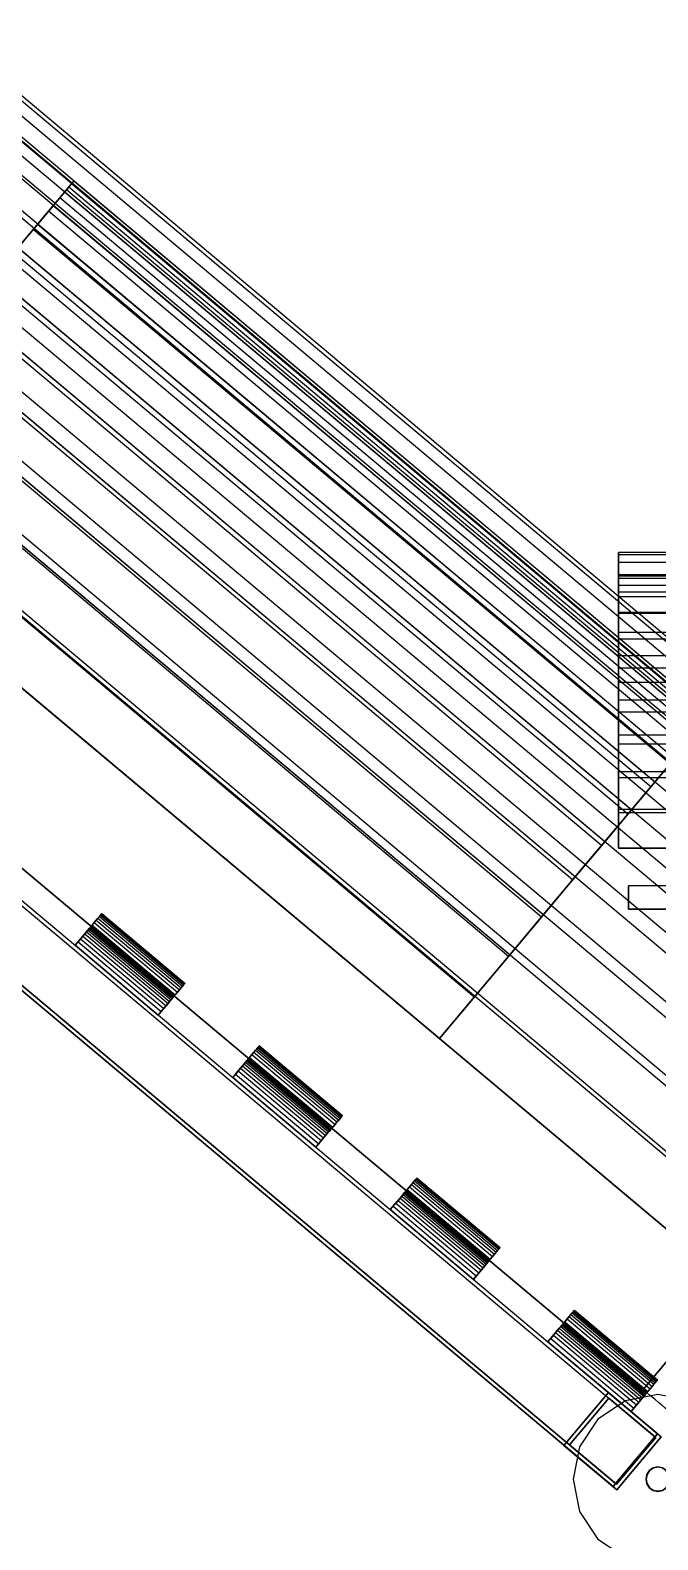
# Model space of a CAD drawing. Header units: millimetres. Extents: x -780 to 1354, y 6 to 1155.
# Drawn here: x -318 to 0, y 389 to 1155 of the extents above; entities that cross this region are included whole.
import ezdxf

# ---------------------------------------------------------------- set-up
doc = ezdxf.new("R2010")
doc.units = ezdxf.units.MM
for name, color, linetype in [('C1', 7, 'Continuous'), ('D20', 7, 'Continuous'), ('D23', 7, 'Continuous'), ('EH0', 7, 'Continuous'), ('H000', 7, 'Continuous'), ('H001', 7, 'Continuous'), ('H100', 7, 'Continuous'), ('H101', 7, 'Continuous'), ('R010', 7, 'Continuous'), ('R011', 7, 'Continuous'), ('R021', 7, 'Continuous'), ('R1004', 7, 'Continuous'), ('R1005', 7, 'Continuous'), ('R1006', 7, 'Continuous'), ('R1007', 7, 'Continuous'), ('R200', 7, 'Continuous')]:
    doc.layers.add(name, color=color, linetype=linetype)

msp = doc.modelspace()

# ---------------------------------------------------------------- linework, layer by layer
at = {"layer": 'C1'}
for points in [[(145.8, 718.21), (-367.45, 1148.88)], [(145.8, 718.21), (-367.45, 1148.88)], [(149.57, 722.71), (-363.68, 1153.38)], [(149.57, 722.71), (-363.68, 1153.38)], [(150.84, 724.22), (-362.41, 1154.89)], [(139.37, 710.56), (-373.87, 1141.23)], [(139.37, 710.56), (-373.87, 1141.23)], [(139.58, 710.81), (-373.67, 1141.47)], [(139.58, 710.81), (-373.67, 1141.47)], [(140.55, 711.96), (-372.7, 1142.63)], [(135.86, 706.38), (-377.39, 1137.04)], [(135.86, 706.38), (-377.39, 1137.04)], [(130.08, 699.48), (-383.17, 1130.15)], [(130.08, 699.48), (-383.17, 1130.15)], [(131.03, 700.61), (-382.22, 1131.28)], [(131.03, 700.61), (-382.22, 1131.28)], [(120.29, 687.81), (-392.96, 1118.48)], [(120.29, 687.81), (-392.96, 1118.48)], [(122.12, 690), (-391.13, 1120.67)], [(122.12, 690), (-391.13, 1120.67)], [(107.53, 672.61), (-405.72, 1103.28)], [(107.53, 672.61), (-405.72, 1103.28)], [(112.13, 678.08), (-401.12, 1108.75)], [(112.13, 678.08), (-401.12, 1108.75)], [(100.26, 663.95), (-412.99, 1094.61)], [(100.26, 663.95), (-412.99, 1094.61)], [(93, 655.29), (-420.25, 1085.95)], [(93, 655.29), (-420.25, 1085.95)], [(86.73, 647.82), (-426.52, 1078.49)], [(86.73, 647.82), (-426.52, 1078.49)], [(76.92, 636.12), (-436.33, 1066.79)], [(76.92, 636.12), (-436.33, 1066.79)], [(71.77, 629.99), (-441.48, 1060.66)], [(71.77, 629.99), (-441.48, 1060.66)], [(55.64, 610.76), (-457.61, 1041.43)], [(55.64, 610.76), (-457.61, 1041.43)], [(59.57, 615.45), (-453.68, 1046.12)], [(59.57, 615.45), (-453.68, 1046.12)], [(38.6, 590.46), (-474.65, 1021.12)], [(38.6, 590.46), (-474.65, 1021.12)], [(41.26, 593.63), (-471.99, 1024.3)], [(41.26, 593.63), (-471.99, 1024.3)], [(20.95, 569.43), (-492.3, 1000.09)], [(20.95, 569.43), (-492.3, 1000.09)], [(22.29, 571.02), (-490.96, 1001.69)], [(22.29, 571.02), (-490.96, 1001.69)], [(-510.25, 978.7), (3, 548.03)], [(3, 548.03), (-510.25, 978.7)], [(3, 548.03), (-510.25, 978.7)], [(3, 548.03), (-510.25, 978.7)]]:
    msp.add_lwpolyline(points, dxfattribs=at)
at = {"layer": 'D20'}
for points in [[(-15, 709), (-15, 721)], [(-15, 721), (-15, 721)], [(-15, 721), (-15, 709)], [(445, 721), (-15, 721)], [(445, 721), (-15, 721)], [(-15, 709), (-15, 709)], [(-15, 709), (445, 709)], [(445, 709), (-15, 709)]]:
    msp.add_lwpolyline(points, dxfattribs=at)
at = {"layer": 'D23'}
for points in [[(360, 890), (-20, 890)], [(-20, 890), (-20, 888.72)], [(-20, 888.72), (-20, 890)], [(360, 888.72), (-20, 888.72)], [(-20, 888.72), (-20, 884.89)], [(360, 888.72), (-20, 888.72)], [(-20, 884.89), (-20, 888.72)], [(360, 884.89), (-20, 884.89)], [(-20, 884.89), (-20, 878.58)], [(360, 884.89), (-20, 884.89)], [(-20, 878.58), (-20, 884.89)], [(360, 878.58), (-20, 878.58)], [(-20, 878.58), (-20, 869.9)], [(360, 878.58), (-20, 878.58)], [(-20, 869.9), (-20, 878.58)], [(360, 878), (-20, 878)], [(-20, 878), (-20, 876.82)], [(-20, 876.82), (-20, 878)], [(360, 876.82), (-20, 876.82)], [(-20, 876.82), (-20, 873.3)], [(360, 876.82), (-20, 876.82)], [(-20, 873.3), (-20, 876.82)], [(360, 873.3), (-20, 873.3)], [(-20, 873.3), (-20, 867.5)], [(360, 873.3), (-20, 873.3)], [(-20, 867.5), (-20, 873.3)], [(360, 869.9), (-20, 869.9)], [(-20, 869.9), (-20, 859)], [(360, 869.9), (-20, 869.9)], [(-20, 859), (-20, 869.9)], [(360, 867.5), (-20, 867.5)], [(-20, 867.5), (-20, 859.51)], [(360, 867.5), (-20, 867.5)], [(-20, 859.51), (-20, 867.5)], [(360, 859.51), (-20, 859.51)], [(-20, 859.51), (-20, 849.48)], [(360, 859.51), (-20, 859.51)], [(-20, 849.48), (-20, 859.51)], [(360, 859), (-20, 859)], [(-20, 859), (-20, 846.07)], [(360, 859), (-20, 859)], [(-20, 846.07), (-20, 859)], [(360, 849.48), (-20, 849.48)], [(-20, 849.48), (-20, 837.58)], [(360, 849.48), (-20, 849.48)], [(-20, 837.58), (-20, 849.48)], [(360, 846.07), (-20, 846.07)], [(-20, 846.07), (-20, 831.31)], [(360, 846.07), (-20, 846.07)], [(-20, 831.31), (-20, 846.07)], [(360, 837.58), (-20, 837.58)], [(-20, 837.58), (-20, 824.01)], [(360, 837.58), (-20, 837.58)], [(-20, 824.01), (-20, 837.58)], [(360, 831.31), (-20, 831.31)], [(-20, 831.31), (-20, 815)], [(360, 831.31), (-20, 831.31)], [(-20, 815), (-20, 831.31)], [(360, 824.01), (-20, 824.01)], [(-20, 824.01), (-20, 809)], [(360, 824.01), (-20, 824.01)], [(-20, 809), (-20, 824.01)], [(360, 815), (-20, 815)], [(-20, 815), (-20, 797.4)], [(360, 815), (-20, 815)], [(-20, 797.4), (-20, 815)], [(360, 809), (-20, 809)], [(-20, 809), (-20, 792.81)], [(360, 809), (-20, 809)], [(-20, 792.81), (-20, 809)], [(360, 797.4), (-20, 797.4)], [(-20, 797.4), (-20, 778.82)], [(360, 797.4), (-20, 797.4)], [(-20, 778.82), (-20, 797.4)], [(360, 792.81), (-20, 792.81)], [(-20, 792.81), (-20, 775.72)], [(360, 792.81), (-20, 792.81)], [(-20, 775.72), (-20, 792.81)], [(360, 778.82), (-20, 778.82)], [(-20, 778.82), (-20, 759.58)], [(360, 778.82), (-20, 778.82)], [(-20, 759.58), (-20, 778.82)], [(360, 775.72), (-20, 775.72)], [(-20, 775.72), (-20, 758.01)], [(360, 775.72), (-20, 775.72)], [(-20, 758.01), (-20, 775.72)], [(360, 759.58), (-20, 759.58)], [(-20, 759.58), (-20, 740)], [(360, 759.58), (-20, 759.58)], [(-20, 740), (-20, 759.58)], [(360, 758.01), (-20, 758.01)], [(-20, 758.01), (-20, 740)], [(360, 758.01), (-20, 758.01)], [(-20, 740), (-20, 758.01)], [(-20, 740), (360, 740)], [(360, 740), (-20, 740)], [(360, 740), (-20, 740)], [(-20, 740), (-20, 740)], [(360, 740), (-20, 740)], [(-20, 740), (-20, 740)]]:
    msp.add_lwpolyline(points, dxfattribs=at)
at = {"layer": 'EH0'}
for points in [[(-300.78, 1072.76), (-306.56, 1065.87)], [(-306.56, 1065.87), (-300.78, 1072.76)], [(-299.82, 1073.91), (-303.26, 1069.8)], [(-303.26, 1069.8), (-299.82, 1073.91)], [(-297.27, 1076.95), (-300.78, 1072.76)], [(-300.78, 1072.76), (-297.27, 1076.95)], [(22.13, 801.81), (-300.78, 1072.76)], [(22.13, 801.81), (-300.78, 1072.76)], [(-298.66, 1075.29), (-299.82, 1073.91)], [(-299.82, 1073.91), (-298.66, 1075.29)], [(23.09, 802.95), (-299.82, 1073.91)], [(23.09, 802.95), (-299.82, 1073.91)], [(24.25, 804.33), (-298.66, 1075.29)], [(-296.09, 1078.35), (-297.27, 1076.95)], [(-297.27, 1076.95), (-296.09, 1078.35)], [(25.64, 805.99), (-297.27, 1076.95)], [(25.64, 805.99), (-297.27, 1076.95)], [(26.82, 807.4), (-296.09, 1078.35)], [(-306.56, 1065.87), (-314.52, 1056.39)], [(-314.52, 1056.39), (-306.56, 1065.87)], [(-303.26, 1069.8), (-308.94, 1063.04)], [(-308.94, 1063.04), (-303.26, 1069.8)], [(16.35, 794.92), (-306.56, 1065.87)], [(16.35, 794.92), (-306.56, 1065.87)], [(19.65, 798.85), (-303.26, 1069.8)], [(19.65, 798.85), (-303.26, 1069.8)], [(-308.94, 1063.04), (-316.75, 1053.73)], [(-316.75, 1053.73), (-308.94, 1063.04)], [(13.97, 792.09), (-308.94, 1063.04)], [(13.97, 792.09), (-308.94, 1063.04)], [(-316.75, 1053.73), (-326.56, 1042.04)], [(-326.56, 1042.04), (-316.75, 1053.73)], [(-314.52, 1056.39), (-324.52, 1044.47)], [(-324.52, 1044.47), (-314.52, 1056.39)], [(6.16, 782.78), (-316.75, 1053.73)], [(6.16, 782.78), (-316.75, 1053.73)], [(8.39, 785.43), (-314.52, 1056.39)], [(8.39, 785.43), (-314.52, 1056.39)], [(-3.65, 771.09), (-326.56, 1042.04)], [(-3.65, 771.09), (-326.56, 1042.04)], [(-1.61, 773.52), (-324.52, 1044.47)], [(-1.61, 773.52), (-324.52, 1044.47)], [(-15.29, 757.21), (-338.2, 1028.17)], [(-15.29, 757.21), (-338.2, 1028.17)], [(-13.47, 759.38), (-336.38, 1030.33)], [(-13.47, 759.38), (-336.38, 1030.33)], [(-28.56, 741.39), (-351.48, 1012.35)], [(-28.56, 741.39), (-351.48, 1012.35)], [(-27, 743.26), (-349.91, 1014.21)], [(-27, 743.26), (-349.91, 1014.21)], [(-41.96, 725.43), (-364.87, 996.38)], [(-41.96, 725.43), (-364.87, 996.38)], [(-43.25, 723.9), (-366.16, 994.85)], [(-43.25, 723.9), (-366.16, 994.85)], [(-59.08, 705.02), (-381.99, 975.98)], [(-59.08, 705.02), (-381.99, 975.98)], [(-58.1, 706.2), (-381.01, 977.15)], [(-58.1, 706.2), (-381.01, 977.15)], [(-75.8, 685.1), (-398.71, 956.05)], [(-75.8, 685.1), (-398.71, 956.05)], [(-75.14, 685.89), (-398.05, 956.85)], [(-75.14, 685.89), (-398.05, 956.85)], [(-93.12, 664.46), (-416.03, 935.41)], [(-93.12, 664.46), (-416.03, 935.41)], [(-92.78, 664.86), (-415.7, 935.81)], [(-92.78, 664.86), (-415.7, 935.81)], [(-433.65, 914.42), (-110.74, 643.46)], [(-110.74, 643.46), (-433.65, 914.42)], [(-110.74, 643.46), (-433.65, 914.42)], [(-110.74, 643.46), (-433.65, 914.42)], [(-3.65, 771.09), (6.16, 782.78)], [(6.16, 782.78), (-3.65, 771.09)], [(-1.61, 773.52), (8.39, 785.43)], [(8.39, 785.43), (-1.61, 773.52)], [(-13.47, 759.38), (-1.61, 773.52)], [(-1.61, 773.52), (-13.47, 759.38)], [(-15.29, 757.21), (-3.65, 771.09)], [(-3.65, 771.09), (-15.29, 757.21)], [(-27, 743.26), (-13.47, 759.38)], [(-13.47, 759.38), (-27, 743.26)], [(-28.56, 741.39), (-15.29, 757.21)], [(-15.29, 757.21), (-28.56, 741.39)], [(-41.96, 725.43), (-27, 743.26)], [(-27, 743.26), (-41.96, 725.43)], [(-43.25, 723.9), (-28.56, 741.39)], [(-28.56, 741.39), (-43.25, 723.9)], [(-59.08, 705.02), (-43.25, 723.9)], [(-43.25, 723.9), (-59.08, 705.02)], [(-58.1, 706.2), (-41.96, 725.43)], [(-41.96, 725.43), (-58.1, 706.2)], [(-75.8, 685.1), (-59.08, 705.02)], [(-59.08, 705.02), (-75.8, 685.1)], [(-75.14, 685.89), (-58.1, 706.2)], [(-58.1, 706.2), (-75.14, 685.89)], [(-93.12, 664.46), (-75.8, 685.1)], [(-75.8, 685.1), (-93.12, 664.46)], [(-92.78, 664.86), (-75.14, 685.89)], [(-75.14, 685.89), (-92.78, 664.86)], [(-110.74, 643.46), (-92.78, 664.86)], [(-92.78, 664.86), (-110.74, 643.46)], [(-110.74, 643.46), (-93.12, 664.46)], [(-93.12, 664.46), (-110.74, 643.46)], [(-110.74, 643.46), (-110.74, 643.46)], [(-110.74, 643.46), (-110.74, 643.46)]]:
    msp.add_lwpolyline(points, dxfattribs=at)
at = {"layer": 'H000'}
for points in [[(43, 420), (39.73, 436.46), (30.41, 450.41), (16.46, 459.73), (0, 463), (-16.46, 459.73), (-30.41, 450.41), (-39.73, 436.46), (-43, 420), (-39.73, 403.54), (-30.41, 389.59), (-16.46, 380.27), (0, 377), (16.46, 380.27), (30.41, 389.59), (39.73, 403.54)], [(43, 420), (39.73, 436.46), (30.41, 450.41), (16.46, 459.73), (0, 463), (-16.46, 459.73), (-30.41, 450.41), (-39.73, 436.46), (-43, 420), (-39.73, 403.54), (-30.41, 389.59), (-16.46, 380.27), (0, 377), (16.46, 380.27), (30.41, 389.59), (39.73, 403.54)], [(6.2, 420), (5.73, 422.37), (4.38, 424.38), (2.37, 425.73), (0, 426.2), (-2.37, 425.73), (-4.38, 424.38), (-5.73, 422.37), (-6.2, 420), (-5.73, 417.63), (-4.38, 415.62), (-2.37, 414.27), (0, 413.8), (2.37, 414.27), (4.38, 415.62), (5.73, 417.63)], [(6.2, 420), (5.73, 422.37), (4.38, 424.38), (2.37, 425.73), (0, 426.2), (-2.37, 425.73), (-4.38, 424.38), (-5.73, 422.37), (-6.2, 420), (-5.73, 417.63), (-4.38, 415.62), (-2.37, 414.27), (0, 413.8), (2.37, 414.27), (4.38, 415.62), (5.73, 417.63)]]:
    msp.add_lwpolyline(points, dxfattribs=at)
at = {"layer": 'H001'}
for points in [[(43, 420), (39.73, 436.46), (30.41, 450.41), (16.46, 459.73), (0, 463), (-16.46, 459.73), (-30.41, 450.41), (-39.73, 436.46), (-43, 420), (-39.73, 403.54), (-30.41, 389.59), (-16.46, 380.27), (0, 377), (16.46, 380.27), (30.41, 389.59), (39.73, 403.54)], [(43, 420), (39.73, 436.46), (30.41, 450.41), (16.46, 459.73), (0, 463), (-16.46, 459.73), (-30.41, 450.41), (-39.73, 436.46), (-43, 420), (-39.73, 403.54), (-30.41, 389.59), (-16.46, 380.27), (0, 377), (16.46, 380.27), (30.41, 389.59), (39.73, 403.54)], [(6.2, 420), (5.73, 422.37), (4.38, 424.38), (2.37, 425.73), (0, 426.2), (-2.37, 425.73), (-4.38, 424.38), (-5.73, 422.37), (-6.2, 420), (-5.73, 417.63), (-4.38, 415.62), (-2.37, 414.27), (0, 413.8), (2.37, 414.27), (4.38, 415.62), (5.73, 417.63)], [(6.2, 420), (5.73, 422.37), (4.38, 424.38), (2.37, 425.73), (0, 426.2), (-2.37, 425.73), (-4.38, 424.38), (-5.73, 422.37), (-6.2, 420), (-5.73, 417.63), (-4.38, 415.62), (-2.37, 414.27), (0, 413.8), (2.37, 414.27), (4.38, 415.62), (5.73, 417.63)]]:
    msp.add_lwpolyline(points, dxfattribs=at)
at = {"layer": 'H100'}
msp.add_lwpolyline([(6, 420), (5.54, 422.3), (4.24, 424.24), (2.3, 425.54), (0, 426), (-2.3, 425.54), (-4.24, 424.24), (-5.54, 422.3), (-6, 420), (-5.54, 417.7), (-4.24, 415.76), (-2.3, 414.46), (0, 414), (2.3, 414.46), (4.24, 415.76), (5.54, 417.7)], dxfattribs=at)
msp.add_lwpolyline([(6, 420), (5.54, 422.3), (4.24, 424.24), (2.3, 425.54), (0, 426), (-2.3, 425.54), (-4.24, 424.24), (-5.54, 422.3), (-6, 420), (-5.54, 417.7), (-4.24, 415.76), (-2.3, 414.46), (0, 414), (2.3, 414.46), (4.24, 415.76), (5.54, 417.7)], dxfattribs=at)
at = {"layer": 'H101'}
msp.add_lwpolyline([(6, 420), (5.54, 422.3), (4.24, 424.24), (2.3, 425.54), (0, 426), (-2.3, 425.54), (-4.24, 424.24), (-5.54, 422.3), (-6, 420), (-5.54, 417.7), (-4.24, 415.76), (-2.3, 414.46), (0, 414), (2.3, 414.46), (4.24, 415.76), (5.54, 417.7)], dxfattribs=at)
msp.add_lwpolyline([(6, 420), (5.54, 422.3), (4.24, 424.24), (2.3, 425.54), (0, 426), (-2.3, 425.54), (-4.24, 424.24), (-5.54, 422.3), (-6, 420), (-5.54, 417.7), (-4.24, 415.76), (-2.3, 414.46), (0, 414), (2.3, 414.46), (4.24, 415.76), (5.54, 417.7)], dxfattribs=at)
at = {"layer": 'R010'}
for points in [[(-629.68, 968.6), (-1.53, 441.52)], [(-629.68, 968.6), (-1.53, 441.52)], [(-628.4, 970.13), (-0.24, 443.05)], [(-628.4, 970.13), (-0.24, 443.05)], [(-22.74, 416.24), (-650.9, 943.32)], [(-650.9, 943.32), (-22.74, 416.24)], [(-649.61, 944.85), (-21.45, 417.77)], [(-21.45, 417.77), (-649.61, 944.85)], [(-0.24, 443.05), (-22.74, 416.24)], [(-22.74, 416.24), (-0.24, 443.05)], [(-1.53, 441.52), (-21.45, 417.77)], [(-21.45, 417.77), (-1.53, 441.52)], [(-1.53, 441.52), (-1.53, 441.52)], [(-0.24, 443.05), (-0.24, 443.05)], [(-22.74, 416.24), (-22.74, 416.24)], [(-21.45, 417.77), (-21.45, 417.77)]]:
    msp.add_lwpolyline(points, dxfattribs=at)
at = {"layer": 'R011'}
for points in [[(-629.68, 968.6), (-1.53, 441.52)], [(-629.68, 968.6), (-1.53, 441.52)], [(-628.4, 970.13), (-0.24, 443.05)], [(-628.4, 970.13), (-0.24, 443.05)], [(-22.74, 416.24), (-650.9, 943.32)], [(-650.9, 943.32), (-22.74, 416.24)], [(-649.61, 944.85), (-21.45, 417.77)], [(-21.45, 417.77), (-649.61, 944.85)], [(-0.24, 443.05), (-22.74, 416.24)], [(-22.74, 416.24), (-0.24, 443.05)], [(-1.53, 441.52), (-21.45, 417.77)], [(-21.45, 417.77), (-1.53, 441.52)], [(-1.53, 441.52), (-1.53, 441.52)], [(-0.24, 443.05), (-0.24, 443.05)], [(-22.74, 416.24), (-22.74, 416.24)], [(-21.45, 417.77), (-21.45, 417.77)]]:
    msp.add_lwpolyline(points, dxfattribs=at)
at = {"layer": 'R021'}
for points in [[(-47.64, 437.13), (-25.14, 463.94)], [(-25.14, 463.94), (-47.64, 437.13)], [(-24.89, 461.12), (-44.82, 437.37)], [(-44.82, 437.37), (-24.89, 461.12)], [(-25.14, 463.94), (-25.14, 463.94)], [(-25.14, 463.94), (1.67, 441.44)], [(1.67, 441.44), (-25.14, 463.94)], [(-24.89, 461.12), (-24.89, 461.12)], [(-1.14, 441.19), (-24.89, 461.12)], [(-24.89, 461.12), (-1.14, 441.19)], [(-47.64, 437.13), (-47.64, 437.13)], [(-20.82, 414.63), (-47.64, 437.13)], [(-47.64, 437.13), (-20.82, 414.63)], [(-44.82, 437.37), (-44.82, 437.37)], [(-44.82, 437.37), (-21.07, 417.45)], [(-21.07, 417.45), (-44.82, 437.37)], [(-21.07, 417.45), (-1.14, 441.19)], [(-1.14, 441.19), (-21.07, 417.45)], [(1.67, 441.44), (-20.82, 414.63)], [(-20.82, 414.63), (1.67, 441.44)], [(-1.14, 441.19), (-1.14, 441.19)], [(-21.07, 417.45), (-21.07, 417.45)], [(-20.82, 414.63), (-20.82, 414.63)]]:
    msp.add_lwpolyline(points, dxfattribs=at)
at = {"layer": 'R1004'}
for points in [[(-284.72, 703.53), (-283.87, 704.54)], [(-283.87, 704.54), (-284.72, 703.53)], [(-283.87, 704.54), (-283.18, 705.37)], [(-283.18, 705.37), (-283.87, 704.54)], [(-283.87, 704.54), (-241.74, 669.19)], [(-283.87, 704.54), (-241.74, 669.19)], [(-283.18, 705.37), (-282.64, 706.01)], [(-282.64, 706.01), (-283.18, 705.37)], [(-283.18, 705.37), (-241.05, 670.01)], [(-283.18, 705.37), (-241.05, 670.01)], [(-282.64, 706.01), (-282.25, 706.47)], [(-282.25, 706.47), (-282.64, 706.01)], [(-282.64, 706.01), (-240.51, 670.66)], [(-282.64, 706.01), (-240.51, 670.66)], [(-282.25, 706.47), (-282.02, 706.75)], [(-282.02, 706.75), (-282.25, 706.47)], [(-282.25, 706.47), (-240.12, 671.12)], [(-282.25, 706.47), (-240.12, 671.12)], [(-282.02, 706.75), (-281.94, 706.84)], [(-281.94, 706.84), (-282.02, 706.75)], [(-282.02, 706.75), (-239.89, 671.39)], [(-282.02, 706.75), (-239.89, 671.39)], [(-281.94, 706.84), (-239.81, 671.48)], [(-295.44, 690.75), (-289.66, 697.64)], [(-289.66, 697.64), (-295.44, 690.75)], [(-290.51, 696.63), (-289.66, 697.64)], [(-289.66, 697.64), (-290.51, 696.63)], [(-289.66, 697.64), (-288.19, 699.39)], [(-288.19, 699.39), (-289.66, 697.64)], [(-289.66, 697.64), (-288.96, 698.47)], [(-288.96, 698.47), (-289.66, 697.64)], [(-289.66, 697.64), (-247.53, 662.29)], [(-289.66, 697.64), (-247.53, 662.29)], [(-289.66, 697.64), (-247.53, 662.29)], [(-289.66, 697.64), (-247.53, 662.29)], [(-288.96, 698.47), (-288.42, 699.12)], [(-288.42, 699.12), (-288.96, 698.47)], [(-288.96, 698.47), (-246.83, 663.12)], [(-288.96, 698.47), (-246.83, 663.12)], [(-288.42, 699.12), (-288.04, 699.58)], [(-288.04, 699.58), (-288.42, 699.12)], [(-288.42, 699.12), (-246.29, 663.76)], [(-288.42, 699.12), (-246.29, 663.76)], [(-288.19, 699.39), (-286.88, 700.95)], [(-286.88, 700.95), (-288.19, 699.39)], [(-288.19, 699.39), (-246.06, 664.04)], [(-288.19, 699.39), (-246.06, 664.04)], [(-288.04, 699.58), (-287.81, 699.85)], [(-287.81, 699.85), (-288.04, 699.58)], [(-288.04, 699.58), (-245.91, 664.22)], [(-288.04, 699.58), (-245.91, 664.22)], [(-287.81, 699.85), (-287.73, 699.94)], [(-287.73, 699.94), (-287.81, 699.85)], [(-287.81, 699.85), (-245.67, 664.5)], [(-287.81, 699.85), (-245.67, 664.5)], [(-287.73, 699.94), (-245.6, 664.59)], [(-286.88, 700.95), (-285.72, 702.33)], [(-285.72, 702.33), (-286.88, 700.95)], [(-286.88, 700.95), (-244.75, 665.6)], [(-286.88, 700.95), (-244.75, 665.6)], [(-285.72, 702.33), (-284.72, 703.53)], [(-284.72, 703.53), (-285.72, 702.33)], [(-285.72, 702.33), (-243.59, 666.98)], [(-285.72, 702.33), (-243.59, 666.98)], [(-284.72, 703.53), (-242.59, 668.17)], [(-284.72, 703.53), (-242.59, 668.17)], [(-295.44, 690.75), (-293.98, 692.5)], [(-293.98, 692.5), (-295.44, 690.75)], [(-253.31, 655.4), (-295.44, 690.75)], [(-295.44, 690.75), (-253.31, 655.4)], [(-293.98, 692.5), (-292.67, 694.06)], [(-292.67, 694.06), (-293.98, 692.5)], [(-293.98, 692.5), (-251.84, 657.14)], [(-293.98, 692.5), (-251.84, 657.14)], [(-292.67, 694.06), (-291.51, 695.44)], [(-291.51, 695.44), (-292.67, 694.06)], [(-292.67, 694.06), (-250.53, 658.71)], [(-292.67, 694.06), (-250.53, 658.71)], [(-291.51, 695.44), (-290.51, 696.63)], [(-290.51, 696.63), (-291.51, 695.44)], [(-291.51, 695.44), (-249.38, 660.09)], [(-291.51, 695.44), (-249.38, 660.09)], [(-290.51, 696.63), (-248.37, 661.28)], [(-290.51, 696.63), (-248.37, 661.28)], [(-243.59, 666.98), (-244.75, 665.6)], [(-244.75, 665.6), (-243.59, 666.98)], [(-242.59, 668.17), (-243.59, 666.98)], [(-243.59, 666.98), (-242.59, 668.17)], [(-241.74, 669.19), (-242.59, 668.17)], [(-242.59, 668.17), (-241.74, 669.19)], [(-241.05, 670.01), (-241.74, 669.19)], [(-241.74, 669.19), (-241.05, 670.01)], [(-240.51, 670.66), (-241.05, 670.01)], [(-241.05, 670.01), (-240.51, 670.66)], [(-240.12, 671.12), (-240.51, 670.66)], [(-240.51, 670.66), (-240.12, 671.12)], [(-239.89, 671.39), (-240.12, 671.12)], [(-240.12, 671.12), (-239.89, 671.39)], [(-239.81, 671.48), (-239.89, 671.39)], [(-239.89, 671.39), (-239.81, 671.48)], [(-247.53, 662.29), (-253.31, 655.4)], [(-253.31, 655.4), (-247.53, 662.29)], [(-250.53, 658.71), (-251.84, 657.14)], [(-251.84, 657.14), (-250.53, 658.71)], [(-249.38, 660.09), (-250.53, 658.71)], [(-250.53, 658.71), (-249.38, 660.09)], [(-248.37, 661.28), (-249.38, 660.09)], [(-249.38, 660.09), (-248.37, 661.28)], [(-247.53, 662.29), (-248.37, 661.28)], [(-248.37, 661.28), (-247.53, 662.29)], [(-246.06, 664.04), (-247.53, 662.29)], [(-247.53, 662.29), (-246.06, 664.04)], [(-246.83, 663.12), (-247.53, 662.29)], [(-247.53, 662.29), (-246.83, 663.12)], [(-246.29, 663.76), (-246.83, 663.12)], [(-246.83, 663.12), (-246.29, 663.76)], [(-245.91, 664.22), (-246.29, 663.76)], [(-246.29, 663.76), (-245.91, 664.22)], [(-244.75, 665.6), (-246.06, 664.04)], [(-246.06, 664.04), (-244.75, 665.6)], [(-245.67, 664.5), (-245.91, 664.22)], [(-245.91, 664.22), (-245.67, 664.5)], [(-245.6, 664.59), (-245.67, 664.5)], [(-245.67, 664.5), (-245.6, 664.59)], [(-251.84, 657.14), (-253.31, 655.4)], [(-253.31, 655.4), (-251.84, 657.14)]]:
    msp.add_lwpolyline(points, dxfattribs=at)
at = {"layer": 'R1005'}
for points in [[(-205.84, 635.3), (-204.83, 636.49)], [(-204.83, 636.49), (-205.84, 635.3)], [(-204.83, 636.49), (-203.98, 637.51)], [(-203.98, 637.51), (-204.83, 636.49)], [(-204.83, 636.49), (-162.7, 601.14)], [(-204.83, 636.49), (-162.7, 601.14)], [(-203.98, 637.51), (-203.29, 638.33)], [(-203.29, 638.33), (-203.98, 637.51)], [(-203.98, 637.51), (-161.85, 602.15)], [(-203.98, 637.51), (-161.85, 602.15)], [(-203.29, 638.33), (-202.75, 638.98)], [(-202.75, 638.98), (-203.29, 638.33)], [(-203.29, 638.33), (-161.16, 602.98)], [(-203.29, 638.33), (-161.16, 602.98)], [(-202.75, 638.98), (-202.37, 639.44)], [(-202.37, 639.44), (-202.75, 638.98)], [(-202.75, 638.98), (-160.62, 603.62)], [(-202.75, 638.98), (-160.62, 603.62)], [(-202.37, 639.44), (-202.13, 639.71)], [(-202.13, 639.71), (-202.37, 639.44)], [(-202.37, 639.44), (-160.23, 604.08)], [(-202.37, 639.44), (-160.23, 604.08)], [(-202.13, 639.71), (-202.06, 639.8)], [(-202.06, 639.8), (-202.13, 639.71)], [(-202.13, 639.71), (-160, 604.36)], [(-202.13, 639.71), (-160, 604.36)], [(-202.06, 639.8), (-159.92, 604.45)], [(-215.56, 623.72), (-209.77, 630.61)], [(-209.77, 630.61), (-215.56, 623.72)], [(-212.78, 627.03), (-211.62, 628.41)], [(-211.62, 628.41), (-212.78, 627.03)], [(-211.62, 628.41), (-210.62, 629.6)], [(-210.62, 629.6), (-211.62, 628.41)], [(-211.62, 628.41), (-169.49, 593.05)], [(-211.62, 628.41), (-169.49, 593.05)], [(-210.62, 629.6), (-209.77, 630.61)], [(-209.77, 630.61), (-210.62, 629.6)], [(-210.62, 629.6), (-168.49, 594.25)], [(-210.62, 629.6), (-168.49, 594.25)], [(-209.77, 630.61), (-208.3, 632.36)], [(-208.3, 632.36), (-209.77, 630.61)], [(-209.77, 630.61), (-209.08, 631.44)], [(-209.08, 631.44), (-209.77, 630.61)], [(-209.77, 630.61), (-167.64, 595.26)], [(-209.77, 630.61), (-167.64, 595.26)], [(-209.77, 630.61), (-167.64, 595.26)], [(-209.77, 630.61), (-167.64, 595.26)], [(-209.08, 631.44), (-208.54, 632.08)], [(-208.54, 632.08), (-209.08, 631.44)], [(-209.08, 631.44), (-166.94, 596.09)], [(-209.08, 631.44), (-166.94, 596.09)], [(-208.54, 632.08), (-208.15, 632.54)], [(-208.15, 632.54), (-208.54, 632.08)], [(-208.54, 632.08), (-166.4, 596.73)], [(-208.54, 632.08), (-166.4, 596.73)], [(-208.3, 632.36), (-206.99, 633.92)], [(-206.99, 633.92), (-208.3, 632.36)], [(-208.3, 632.36), (-166.17, 597)], [(-208.3, 632.36), (-166.17, 597)], [(-208.15, 632.54), (-207.92, 632.82)], [(-207.92, 632.82), (-208.15, 632.54)], [(-208.15, 632.54), (-166.02, 597.19)], [(-208.15, 632.54), (-166.02, 597.19)], [(-207.92, 632.82), (-207.84, 632.91)], [(-207.84, 632.91), (-207.92, 632.82)], [(-207.92, 632.82), (-165.79, 597.46)], [(-207.92, 632.82), (-165.79, 597.46)], [(-207.84, 632.91), (-165.71, 597.56)], [(-206.99, 633.92), (-205.84, 635.3)], [(-205.84, 635.3), (-206.99, 633.92)], [(-206.99, 633.92), (-164.86, 598.57)], [(-206.99, 633.92), (-164.86, 598.57)], [(-205.84, 635.3), (-163.7, 599.95)], [(-205.84, 635.3), (-163.7, 599.95)], [(-215.56, 623.72), (-214.09, 625.46)], [(-214.09, 625.46), (-215.56, 623.72)], [(-173.42, 588.36), (-215.56, 623.72)], [(-215.56, 623.72), (-173.42, 588.36)], [(-214.09, 625.46), (-212.78, 627.03)], [(-212.78, 627.03), (-214.09, 625.46)], [(-214.09, 625.46), (-171.96, 590.11)], [(-214.09, 625.46), (-171.96, 590.11)], [(-212.78, 627.03), (-170.65, 591.67)], [(-212.78, 627.03), (-170.65, 591.67)], [(-164.86, 598.57), (-166.17, 597)], [(-166.17, 597), (-164.86, 598.57)], [(-165.79, 597.46), (-166.02, 597.19)], [(-166.02, 597.19), (-165.79, 597.46)], [(-165.71, 597.56), (-165.79, 597.46)], [(-165.79, 597.46), (-165.71, 597.56)], [(-163.7, 599.95), (-164.86, 598.57)], [(-164.86, 598.57), (-163.7, 599.95)], [(-162.7, 601.14), (-163.7, 599.95)], [(-163.7, 599.95), (-162.7, 601.14)], [(-161.85, 602.15), (-162.7, 601.14)], [(-162.7, 601.14), (-161.85, 602.15)], [(-161.16, 602.98), (-161.85, 602.15)], [(-161.85, 602.15), (-161.16, 602.98)], [(-160.62, 603.62), (-161.16, 602.98)], [(-161.16, 602.98), (-160.62, 603.62)], [(-160.23, 604.08), (-160.62, 603.62)], [(-160.62, 603.62), (-160.23, 604.08)], [(-160, 604.36), (-160.23, 604.08)], [(-160.23, 604.08), (-160, 604.36)], [(-159.92, 604.45), (-160, 604.36)], [(-160, 604.36), (-159.92, 604.45)], [(-167.64, 595.26), (-173.42, 588.36)], [(-173.42, 588.36), (-167.64, 595.26)], [(-171.96, 590.11), (-173.42, 588.36)], [(-173.42, 588.36), (-171.96, 590.11)], [(-170.65, 591.67), (-171.96, 590.11)], [(-171.96, 590.11), (-170.65, 591.67)], [(-169.49, 593.05), (-170.65, 591.67)], [(-170.65, 591.67), (-169.49, 593.05)], [(-168.49, 594.25), (-169.49, 593.05)], [(-169.49, 593.05), (-168.49, 594.25)], [(-167.64, 595.26), (-168.49, 594.25)], [(-168.49, 594.25), (-167.64, 595.26)], [(-166.17, 597), (-167.64, 595.26)], [(-167.64, 595.26), (-166.17, 597)], [(-166.94, 596.09), (-167.64, 595.26)], [(-167.64, 595.26), (-166.94, 596.09)], [(-166.4, 596.73), (-166.94, 596.09)], [(-166.94, 596.09), (-166.4, 596.73)], [(-166.02, 597.19), (-166.4, 596.73)], [(-166.4, 596.73), (-166.02, 597.19)]]:
    msp.add_lwpolyline(points, dxfattribs=at)
at = {"layer": 'R1006'}
for points in [[(-128.42, 565.32), (-127.11, 566.89)], [(-127.11, 566.89), (-128.42, 565.32)], [(-127.11, 566.89), (-125.95, 568.27)], [(-125.95, 568.27), (-127.11, 566.89)], [(-127.11, 566.89), (-84.97, 531.53)], [(-127.11, 566.89), (-84.97, 531.53)], [(-125.95, 568.27), (-124.95, 569.46)], [(-124.95, 569.46), (-125.95, 568.27)], [(-125.95, 568.27), (-83.82, 532.91)], [(-125.95, 568.27), (-83.82, 532.91)], [(-124.95, 569.46), (-124.1, 570.47)], [(-124.1, 570.47), (-124.95, 569.46)], [(-124.95, 569.46), (-82.81, 534.11)], [(-124.95, 569.46), (-82.81, 534.11)], [(-124.1, 570.47), (-123.4, 571.3)], [(-123.4, 571.3), (-124.1, 570.47)], [(-124.1, 570.47), (-81.96, 535.12)], [(-124.1, 570.47), (-81.96, 535.12)], [(-123.4, 571.3), (-122.86, 571.94)], [(-122.86, 571.94), (-123.4, 571.3)], [(-123.4, 571.3), (-81.27, 535.95)], [(-123.4, 571.3), (-81.27, 535.95)], [(-122.86, 571.94), (-122.48, 572.4)], [(-122.48, 572.4), (-122.86, 571.94)], [(-122.86, 571.94), (-80.73, 536.59)], [(-122.86, 571.94), (-80.73, 536.59)], [(-122.48, 572.4), (-122.25, 572.68)], [(-122.25, 572.68), (-122.48, 572.4)], [(-122.48, 572.4), (-80.35, 537.05)], [(-122.48, 572.4), (-80.35, 537.05)], [(-122.25, 572.68), (-122.17, 572.77)], [(-122.17, 572.77), (-122.25, 572.68)], [(-122.25, 572.68), (-80.11, 537.32)], [(-122.25, 572.68), (-80.11, 537.32)], [(-122.17, 572.77), (-80.04, 537.42)], [(-135.67, 556.68), (-129.88, 563.58)], [(-129.88, 563.58), (-135.67, 556.68)], [(-134.2, 558.43), (-132.89, 559.99)], [(-132.89, 559.99), (-134.2, 558.43)], [(-132.89, 559.99), (-131.73, 561.37)], [(-131.73, 561.37), (-132.89, 559.99)], [(-132.89, 559.99), (-90.76, 524.64)], [(-132.89, 559.99), (-90.76, 524.64)], [(-131.73, 561.37), (-130.73, 562.57)], [(-130.73, 562.57), (-131.73, 561.37)], [(-131.73, 561.37), (-89.6, 526.02)], [(-131.73, 561.37), (-89.6, 526.02)], [(-130.73, 562.57), (-129.88, 563.58)], [(-129.88, 563.58), (-130.73, 562.57)], [(-130.73, 562.57), (-88.6, 527.21)], [(-130.73, 562.57), (-88.6, 527.21)], [(-129.88, 563.58), (-128.42, 565.32)], [(-128.42, 565.32), (-129.88, 563.58)], [(-129.88, 563.58), (-129.19, 564.4)], [(-129.19, 564.4), (-129.88, 563.58)], [(-129.88, 563.58), (-87.75, 528.22)], [(-129.88, 563.58), (-87.75, 528.22)], [(-129.88, 563.58), (-87.75, 528.22)], [(-129.88, 563.58), (-87.75, 528.22)], [(-129.19, 564.4), (-128.65, 565.05)], [(-128.65, 565.05), (-129.19, 564.4)], [(-129.19, 564.4), (-87.06, 529.05)], [(-129.19, 564.4), (-87.06, 529.05)], [(-128.65, 565.05), (-128.26, 565.51)], [(-128.26, 565.51), (-128.65, 565.05)], [(-128.65, 565.05), (-86.52, 529.7)], [(-128.65, 565.05), (-86.52, 529.7)], [(-128.42, 565.32), (-86.28, 529.97)], [(-128.42, 565.32), (-86.28, 529.97)], [(-128.26, 565.51), (-128.03, 565.78)], [(-128.03, 565.78), (-128.26, 565.51)], [(-128.26, 565.51), (-86.13, 530.15)], [(-128.26, 565.51), (-86.13, 530.15)], [(-128.03, 565.78), (-127.95, 565.88)], [(-127.95, 565.88), (-128.03, 565.78)], [(-128.03, 565.78), (-85.9, 530.43)], [(-128.03, 565.78), (-85.9, 530.43)], [(-127.95, 565.88), (-85.82, 530.52)], [(-135.67, 556.68), (-134.2, 558.43)], [(-134.2, 558.43), (-135.67, 556.68)], [(-93.54, 521.33), (-135.67, 556.68)], [(-135.67, 556.68), (-93.54, 521.33)], [(-134.2, 558.43), (-92.07, 523.08)], [(-134.2, 558.43), (-92.07, 523.08)], [(-80.73, 536.59), (-81.27, 535.95)], [(-81.27, 535.95), (-80.73, 536.59)], [(-80.35, 537.05), (-80.73, 536.59)], [(-80.73, 536.59), (-80.35, 537.05)], [(-80.11, 537.32), (-80.35, 537.05)], [(-80.35, 537.05), (-80.11, 537.32)], [(-80.04, 537.42), (-80.11, 537.32)], [(-80.11, 537.32), (-80.04, 537.42)], [(-86.28, 529.97), (-87.75, 528.22)], [(-87.75, 528.22), (-86.28, 529.97)], [(-87.06, 529.05), (-87.75, 528.22)], [(-87.75, 528.22), (-87.06, 529.05)], [(-86.52, 529.7), (-87.06, 529.05)], [(-87.06, 529.05), (-86.52, 529.7)], [(-86.13, 530.15), (-86.52, 529.7)], [(-86.52, 529.7), (-86.13, 530.15)], [(-84.97, 531.53), (-86.28, 529.97)], [(-86.28, 529.97), (-84.97, 531.53)], [(-85.9, 530.43), (-86.13, 530.15)], [(-86.13, 530.15), (-85.9, 530.43)], [(-85.82, 530.52), (-85.9, 530.43)], [(-85.9, 530.43), (-85.82, 530.52)], [(-83.82, 532.91), (-84.97, 531.53)], [(-84.97, 531.53), (-83.82, 532.91)], [(-82.81, 534.11), (-83.82, 532.91)], [(-83.82, 532.91), (-82.81, 534.11)], [(-81.96, 535.12), (-82.81, 534.11)], [(-82.81, 534.11), (-81.96, 535.12)], [(-81.27, 535.95), (-81.96, 535.12)], [(-81.96, 535.12), (-81.27, 535.95)], [(-87.75, 528.22), (-93.54, 521.33)], [(-93.54, 521.33), (-87.75, 528.22)], [(-92.07, 523.08), (-93.54, 521.33)], [(-93.54, 521.33), (-92.07, 523.08)], [(-90.76, 524.64), (-92.07, 523.08)], [(-92.07, 523.08), (-90.76, 524.64)], [(-89.6, 526.02), (-90.76, 524.64)], [(-90.76, 524.64), (-89.6, 526.02)], [(-88.6, 527.21), (-89.6, 526.02)], [(-89.6, 526.02), (-88.6, 527.21)], [(-87.75, 528.22), (-88.6, 527.21)], [(-88.6, 527.21), (-87.75, 528.22)]]:
    msp.add_lwpolyline(points, dxfattribs=at)
at = {"layer": 'R1007'}
for points in [[(-42.98, 504.91), (-42.59, 505.37)], [(-42.59, 505.37), (-42.98, 504.91)], [(-42.59, 505.37), (-42.36, 505.64)], [(-42.36, 505.64), (-42.59, 505.37)], [(-42.59, 505.37), (-0.46, 470.02)], [(-42.59, 505.37), (-0.46, 470.02)], [(-42.36, 505.64), (-42.28, 505.74)], [(-42.28, 505.74), (-42.36, 505.64)], [(-42.36, 505.64), (-0.23, 470.29)], [(-42.36, 505.64), (-0.23, 470.29)], [(-42.28, 505.74), (-0.15, 470.38)], [(-50, 496.54), (-48.53, 498.29)], [(-48.53, 498.29), (-50, 496.54)], [(-49.3, 497.37), (-48.76, 498.01)], [(-48.76, 498.01), (-49.3, 497.37)], [(-48.76, 498.01), (-48.38, 498.47)], [(-48.38, 498.47), (-48.76, 498.01)], [(-48.76, 498.01), (-6.63, 462.66)], [(-48.76, 498.01), (-6.63, 462.66)], [(-48.53, 498.29), (-47.22, 499.85)], [(-47.22, 499.85), (-48.53, 498.29)], [(-48.53, 498.29), (-6.4, 462.94)], [(-48.53, 498.29), (-6.4, 462.94)], [(-48.38, 498.47), (-48.14, 498.75)], [(-48.14, 498.75), (-48.38, 498.47)], [(-48.38, 498.47), (-6.24, 463.12)], [(-48.38, 498.47), (-6.24, 463.12)], [(-48.14, 498.75), (-48.07, 498.84)], [(-48.07, 498.84), (-48.14, 498.75)], [(-48.14, 498.75), (-6.01, 463.4)], [(-48.14, 498.75), (-6.01, 463.4)], [(-48.07, 498.84), (-5.93, 463.49)], [(-47.22, 499.85), (-46.06, 501.23)], [(-46.06, 501.23), (-47.22, 499.85)], [(-47.22, 499.85), (-5.09, 464.5)], [(-47.22, 499.85), (-5.09, 464.5)], [(-46.06, 501.23), (-45.06, 502.43)], [(-45.06, 502.43), (-46.06, 501.23)], [(-46.06, 501.23), (-3.93, 465.88)], [(-46.06, 501.23), (-3.93, 465.88)], [(-45.06, 502.43), (-44.21, 503.44)], [(-44.21, 503.44), (-45.06, 502.43)], [(-45.06, 502.43), (-2.93, 467.07)], [(-45.06, 502.43), (-2.93, 467.07)], [(-44.21, 503.44), (-43.52, 504.27)], [(-43.52, 504.27), (-44.21, 503.44)], [(-44.21, 503.44), (-2.08, 468.09)], [(-44.21, 503.44), (-2.08, 468.09)], [(-43.52, 504.27), (-42.98, 504.91)], [(-42.98, 504.91), (-43.52, 504.27)], [(-43.52, 504.27), (-1.38, 468.91)], [(-43.52, 504.27), (-1.38, 468.91)], [(-42.98, 504.91), (-0.84, 469.56)], [(-42.98, 504.91), (-0.84, 469.56)], [(-55.78, 489.65), (-50, 496.54)], [(-50, 496.54), (-55.78, 489.65)], [(-55.78, 489.65), (-54.31, 491.4)], [(-54.31, 491.4), (-55.78, 489.65)], [(-54.31, 491.4), (-53, 492.96)], [(-53, 492.96), (-54.31, 491.4)], [(-54.31, 491.4), (-12.18, 456.04)], [(-54.31, 491.4), (-12.18, 456.04)], [(-53, 492.96), (-51.85, 494.34)], [(-51.85, 494.34), (-53, 492.96)], [(-53, 492.96), (-10.87, 457.61)], [(-53, 492.96), (-10.87, 457.61)], [(-51.85, 494.34), (-50.84, 495.53)], [(-50.84, 495.53), (-51.85, 494.34)], [(-51.85, 494.34), (-9.71, 458.98)], [(-51.85, 494.34), (-9.71, 458.98)], [(-50.84, 495.53), (-50, 496.54)], [(-50, 496.54), (-50.84, 495.53)], [(-50.84, 495.53), (-8.71, 460.18)], [(-50.84, 495.53), (-8.71, 460.18)], [(-50, 496.54), (-49.3, 497.37)], [(-49.3, 497.37), (-50, 496.54)], [(-50, 496.54), (-7.86, 461.19)], [(-50, 496.54), (-7.86, 461.19)], [(-50, 496.54), (-7.86, 461.19)], [(-50, 496.54), (-7.86, 461.19)], [(-49.3, 497.37), (-7.17, 462.02)], [(-49.3, 497.37), (-7.17, 462.02)], [(-13.65, 454.3), (-55.78, 489.65)], [(-55.78, 489.65), (-13.65, 454.3)], [(-2.93, 467.07), (-3.93, 465.88)], [(-3.93, 465.88), (-2.93, 467.07)], [(-2.08, 468.09), (-2.93, 467.07)], [(-2.93, 467.07), (-2.08, 468.09)], [(-1.38, 468.91), (-2.08, 468.09)], [(-2.08, 468.09), (-1.38, 468.91)], [(-0.84, 469.56), (-1.38, 468.91)], [(-1.38, 468.91), (-0.84, 469.56)], [(-0.46, 470.02), (-0.84, 469.56)], [(-0.84, 469.56), (-0.46, 470.02)], [(-0.23, 470.29), (-0.46, 470.02)], [(-0.46, 470.02), (-0.23, 470.29)], [(-0.15, 470.38), (-0.23, 470.29)], [(-0.23, 470.29), (-0.15, 470.38)], [(-7.86, 461.19), (-13.65, 454.3)], [(-13.65, 454.3), (-7.86, 461.19)], [(-8.71, 460.18), (-9.71, 458.98)], [(-9.71, 458.98), (-8.71, 460.18)], [(-7.86, 461.19), (-8.71, 460.18)], [(-8.71, 460.18), (-7.86, 461.19)], [(-6.4, 462.94), (-7.86, 461.19)], [(-7.86, 461.19), (-6.4, 462.94)], [(-7.17, 462.02), (-7.86, 461.19)], [(-7.86, 461.19), (-7.17, 462.02)], [(-6.63, 462.66), (-7.17, 462.02)], [(-7.17, 462.02), (-6.63, 462.66)], [(-6.24, 463.12), (-6.63, 462.66)], [(-6.63, 462.66), (-6.24, 463.12)], [(-5.09, 464.5), (-6.4, 462.94)], [(-6.4, 462.94), (-5.09, 464.5)], [(-6.01, 463.4), (-6.24, 463.12)], [(-6.24, 463.12), (-6.01, 463.4)], [(-5.93, 463.49), (-6.01, 463.4)], [(-6.01, 463.4), (-5.93, 463.49)], [(-3.93, 465.88), (-5.09, 464.5)], [(-5.09, 464.5), (-3.93, 465.88)], [(-12.18, 456.04), (-13.65, 454.3)], [(-13.65, 454.3), (-12.18, 456.04)], [(-10.87, 457.61), (-12.18, 456.04)], [(-12.18, 456.04), (-10.87, 457.61)], [(-9.71, 458.98), (-10.87, 457.61)], [(-10.87, 457.61), (-9.71, 458.98)]]:
    msp.add_lwpolyline(points, dxfattribs=at)
at = {"layer": 'R200'}
for points in [[(-560.05, 1020.48), (37.47, 519.1)], [(37.47, 519.1), (-560.05, 1020.48)], [(-7.53, 465.48), (-605.04, 966.85)], [(-605.04, 966.85), (-7.53, 465.48)], [(-7.53, 465.48), (37.47, 519.1)], [(37.47, 519.1), (-7.53, 465.48)], [(11.62, 449.41), (11.52, 449.5), (11.2, 449.76), (10.69, 450.2), (9.97, 450.8), (9.06, 451.56), (7.97, 452.48), (6.7, 453.54), (5.29, 454.73), (3.73, 456.03), (2.05, 457.44), (0.26, 458.94), (-1.61, 460.51), (-3.55, 462.14), (-5.53, 463.8), (-7.53, 465.48)], [(11.62, 449.41), (11.52, 449.5), (11.2, 449.76), (10.69, 450.2), (9.97, 450.8), (9.06, 451.56), (7.97, 452.48), (6.7, 453.54), (5.29, 454.73), (3.73, 456.03), (2.05, 457.44), (0.26, 458.94), (-1.61, 460.51), (-3.55, 462.14), (-5.53, 463.8), (-7.53, 465.48)]]:
    msp.add_lwpolyline(points, dxfattribs=at)

doc.saveas('drawing.dxf')
